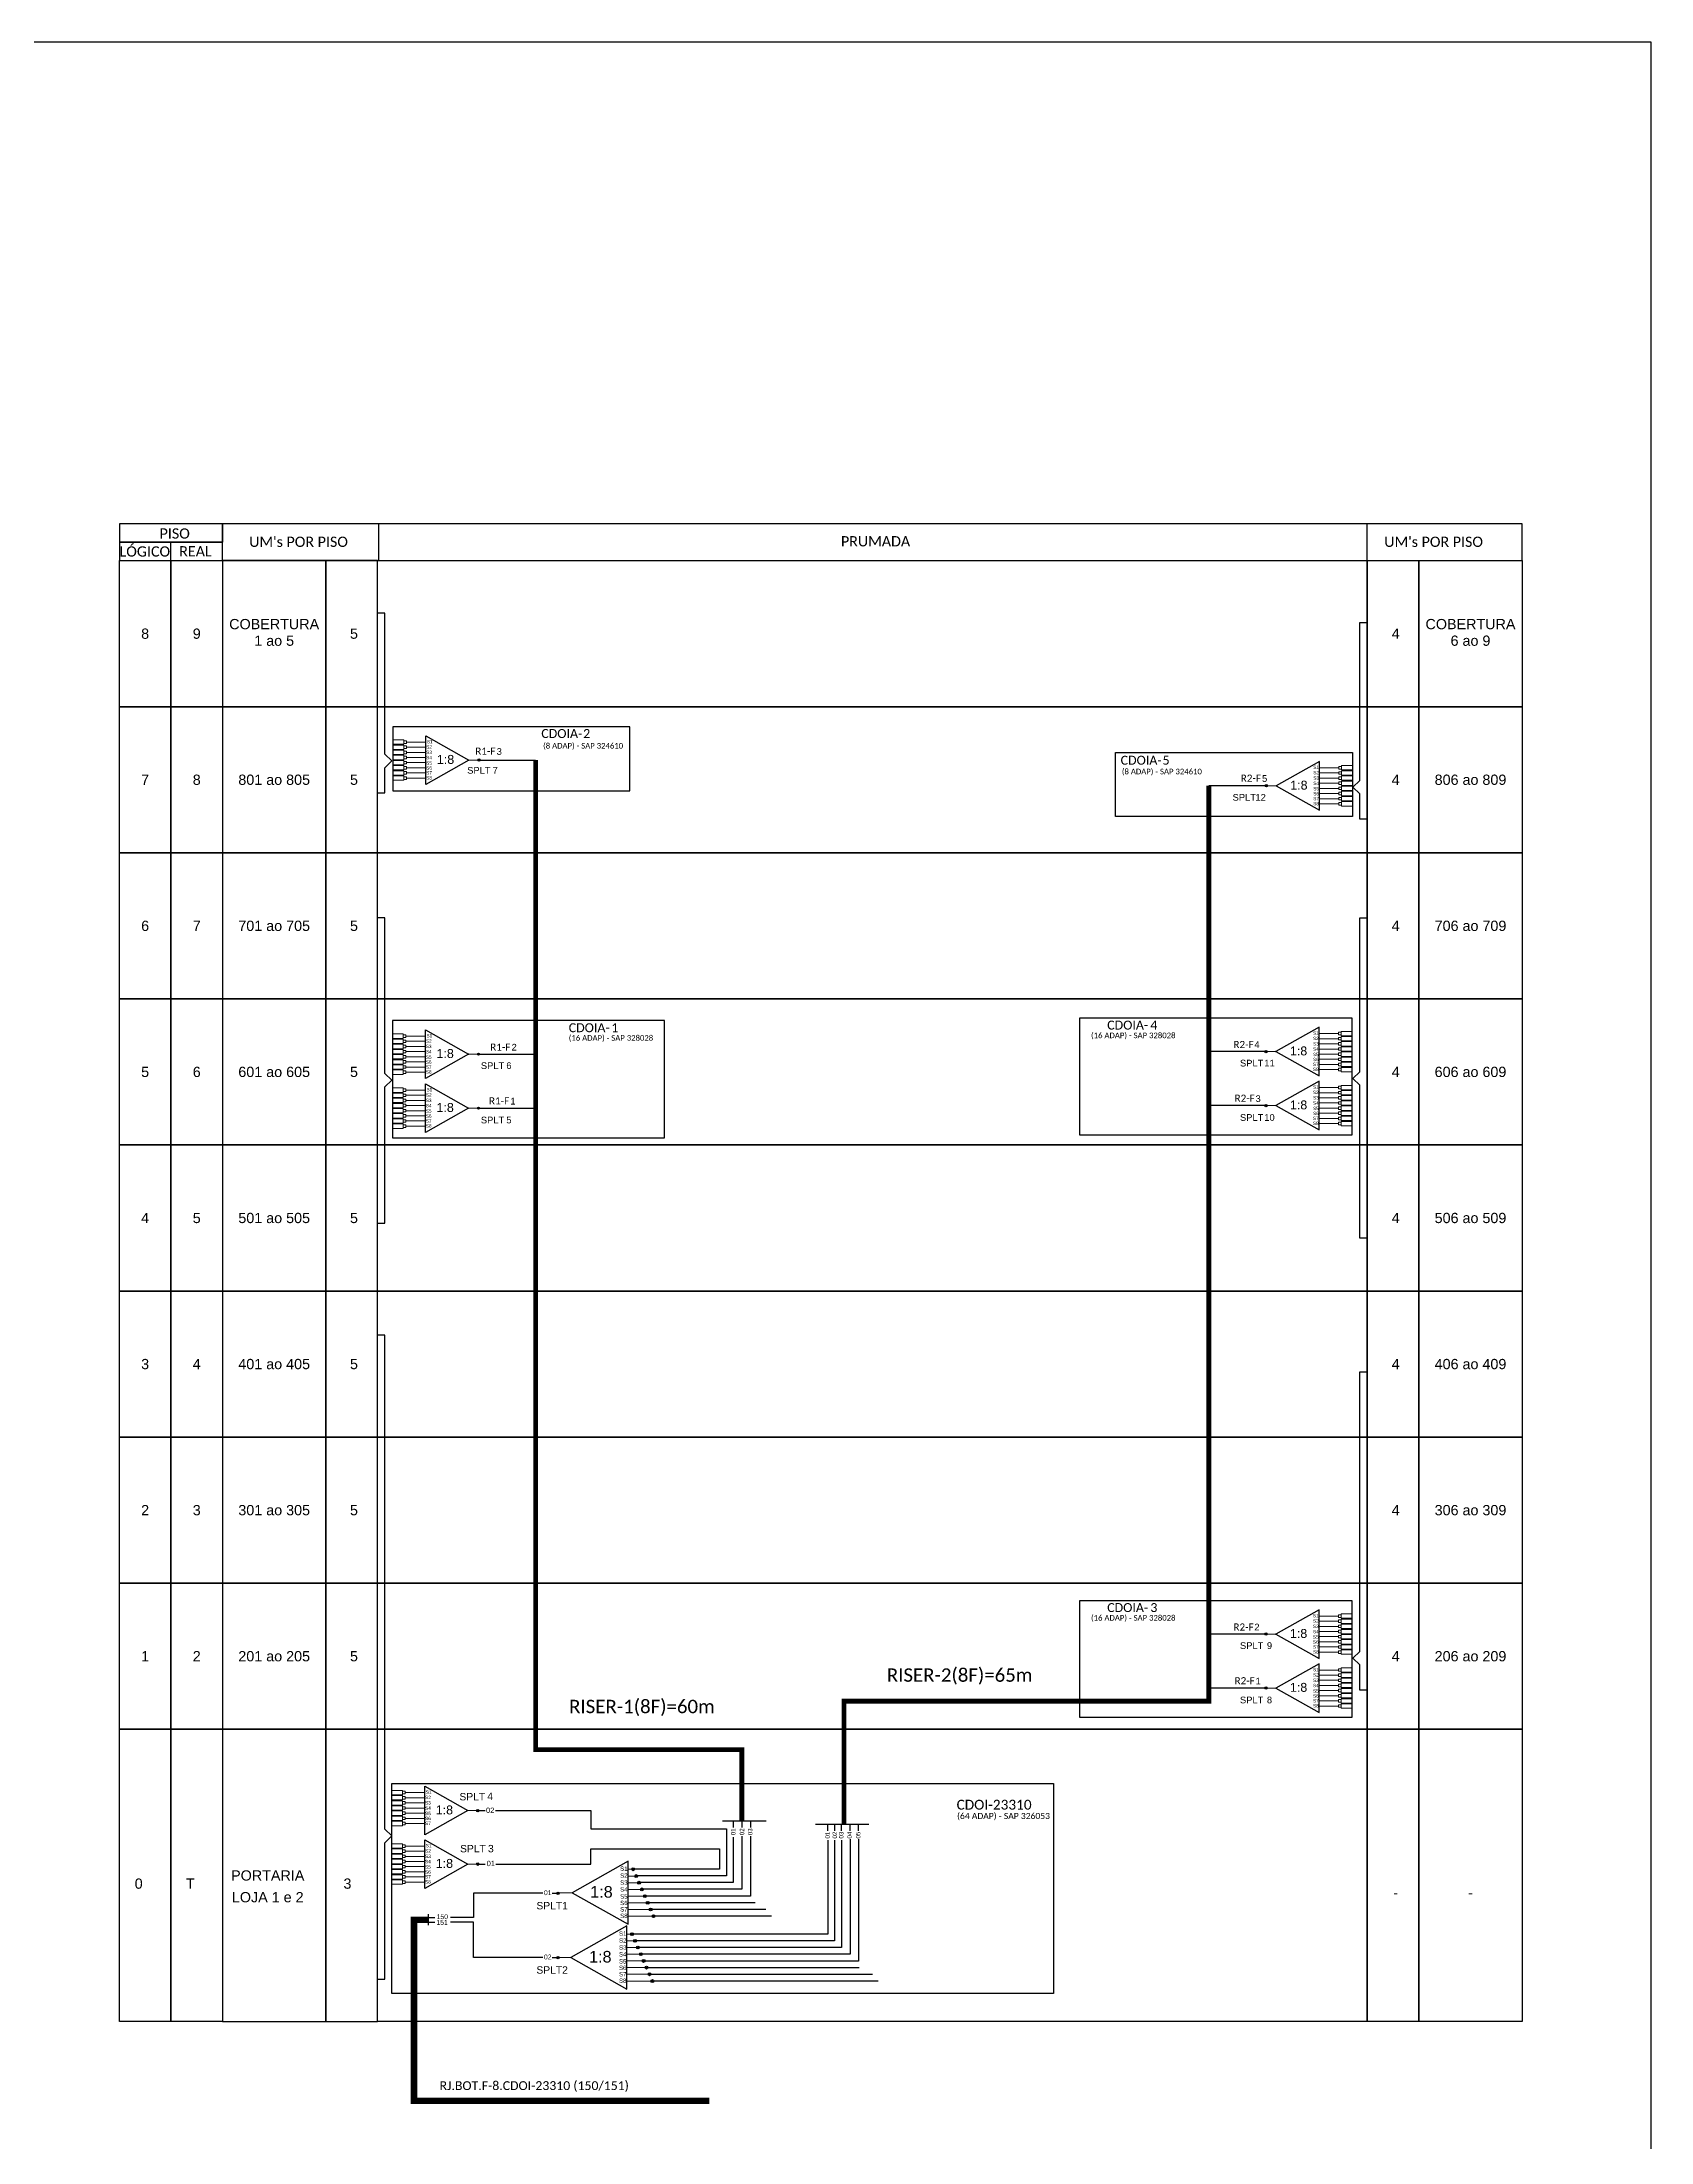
# Model space of a CAD drawing. Extents: x -89 to 749, y 705 to 1299.
# Drawn here: x 496.8 to 749.2, y 969.5 to 1299 of the extents above; entities that cross this region are included whole.
import ezdxf
from ezdxf.enums import TextEntityAlignment as Align

# ---------------------------------------------------------------- set-up
doc = ezdxf.new("R2010")
doc.units = 0
doc.styles.add('ARIAL', font='arial.ttf')
doc.styles.get("Standard").update_dxf_attribs({"font": 'arial.ttf'})
doc.styles.add('WMF-Calibri0', font='CALIBRI.TTF')
doc.linetypes.add('RESERVA', pattern='A,0.5,-0.15,["RESERVA",Standard,S=0.18,R=0,X=0,Y=-0.1],-1.3', length=1.95)

# ---------------------------------------------------------------- blocks, each defined once
blk = doc.blocks.new('SPLT_1-8_DIV_DIR')
h = blk.add_hatch(color=3)
h.dxf.hatch_style = 1
edge = h.paths.add_edge_path()
edge.add_arc((12.77, 4.04), 0.242, 0, 360)
h = blk.add_hatch(color=3)
h.dxf.hatch_style = 1
edge = h.paths.add_edge_path()
edge.add_arc((13.27, 2.88), 0.242, 0, 360)
h = blk.add_hatch(color=3)
h.dxf.hatch_style = 1
edge = h.paths.add_edge_path()
edge.add_arc((13.77, 1.73), 0.242, 0, 360)
h = blk.add_hatch(color=3)
h.dxf.hatch_style = 1
edge = h.paths.add_edge_path()
edge.add_arc((14.27, 0.58), 0.242, 0, 360)
h = blk.add_hatch(color=3)
h.dxf.hatch_style = 1
edge = h.paths.add_edge_path()
edge.add_arc((14.77, -0.58), 0.242, 0, 360)
h = blk.add_hatch(color=3)
h.dxf.hatch_style = 1
edge = h.paths.add_edge_path()
edge.add_arc((15.27, -1.73), 0.242, 0, 360)
h = blk.add_hatch(color=3)
h.dxf.hatch_style = 1
edge = h.paths.add_edge_path()
edge.add_arc((15.77, -2.88), 0.242, 0, 360)
h = blk.add_hatch(color=3)
h.dxf.hatch_style = 1
edge = h.paths.add_edge_path()
edge.add_arc((16.27, -4.04), 0.242, 0, 360)
at = {"color": 1}
blk.add_lwpolyline([(11.89, 5.45), (2.22, 0), (11.89, -5.45), (11.89, 5.45)], dxfattribs=at)
at = {"color": 7, "lineweight": 0}
for points in [[(12.77, 4.04), (11.89, 4.04)], [(11.89, 2.88), (13.27, 2.88)], [(11.89, 1.73), (13.77, 1.73)], [(11.89, 0.58), (14.27, 0.58)], [(11.89, -0.58), (14.77, -0.58)], [(11.89, -1.73), (15.27, -1.73)], [(11.89, -2.88), (15.77, -2.88)], [(11.89, -4.04), (16.27, -4.04)]]:
    blk.add_lwpolyline(points, dxfattribs=at)
at = {"color": 1, "lineweight": 0}
blk.add_lwpolyline([(2.22, 0), (0, 0)], dxfattribs=at)
at = {"color": 3}
for centre in [(12.77, 4.04), (13.27, 2.88), (13.77, 1.73), (14.27, 0.58), (14.77, -0.58), (15.27, -1.73), (15.77, -2.88), (16.27, -4.04)]:
    blk.add_circle(centre, 0.242, dxfattribs=at)
at = {"color": 1, "style": 'ARIAL'}
for s, height, p in [('S1', 0.75, (10.52, 3.77)), ('1:8', 2, (5.35, -0.85)), ('S2', 0.75, (10.52, 2.58)), ('S3', 0.75, (10.52, 1.37)), ('S4', 0.75, (10.52, 0.19)), ('S5', 0.75, (10.52, -1.02)), ('S6', 0.75, (10.52, -2.14)), ('S7', 0.75, (10.52, -3.24)), ('S8', 0.75, (10.52, -4.36))]:
    blk.add_text(s, height=height, dxfattribs=at).set_placement(p)
blk = doc.blocks.new('SPLT_1-8_SC-APC')
at = {"color": 1}
blk.add_lwpolyline([(-7.37, -2.1), (-17.04, -7.55), (-7.37, -13), (-7.37, -2.1)], dxfattribs=at)
at = {"color": 3, "lineweight": 0}
for points in [[(-2.99, -3.51), (-7.37, -3.51)], [(-7.37, -4.66), (-2.99, -4.66)], [(-2.41, -3.02), (-2.41, -4)], [(-2.41, -3.02), (0, -3.02)], [(-2.41, -4), (0, -4)], [(-2.41, -4.17), (-2.41, -5.16)], [(-2.41, -4.17), (0, -4.17)], [(-7.37, -5.82), (-2.99, -5.82)], [(-7.37, -6.97), (-2.99, -6.97)], [(-7.37, -8.12), (-2.99, -8.12)], [(-7.37, -9.28), (-2.99, -9.28)], [(-2.41, -5.16), (0, -5.16)], [(-2.41, -5.32), (-2.41, -6.31)], [(-2.41, -5.32), (0, -5.32)], [(-2.41, -6.31), (0, -6.31)], [(-2.41, -6.48), (-2.41, -7.46)], [(-2.41, -6.48), (0, -6.48)], [(-2.41, -7.46), (0, -7.46)], [(-2.41, -7.63), (-2.41, -8.62)], [(-2.41, -7.63), (0, -7.63)], [(-2.41, -8.62), (0, -8.62)], [(-2.41, -8.78), (-2.41, -9.77)], [(-2.41, -8.78), (0, -8.78)], [(-7.37, -10.43), (-2.99, -10.43)], [(-7.37, -11.58), (-2.99, -11.58)], [(-2.41, -9.77), (0, -9.77)], [(-2.41, -9.94), (-2.41, -10.92)], [(-2.41, -9.94), (0, -9.94)], [(-2.41, -10.92), (0, -10.92)], [(-2.41, -11.09), (-2.41, -12.08)], [(-2.41, -11.09), (0, -11.09)], [(-2.41, -12.08), (0, -12.08)]]:
    blk.add_lwpolyline(points, dxfattribs=at)
for points in [[(-2.99, -3.22), (-2.41, -3.22), (-2.41, -3.8), (-2.99, -3.8)], [(-2.99, -4.38), (-2.41, -4.38), (-2.41, -4.95), (-2.99, -4.95)], [(-2.99, -5.53), (-2.41, -5.53), (-2.41, -6.1), (-2.99, -6.1)], [(-2.99, -6.68), (-2.41, -6.68), (-2.41, -7.26), (-2.99, -7.26)], [(-2.99, -7.84), (-2.41, -7.84), (-2.41, -8.41), (-2.99, -8.41)], [(-2.99, -8.99), (-2.41, -8.99), (-2.41, -9.56), (-2.99, -9.56)], [(-2.99, -10.14), (-2.41, -10.14), (-2.41, -10.72), (-2.99, -10.72)], [(-2.99, -11.3), (-2.41, -11.3), (-2.41, -11.87), (-2.99, -11.87)]]:
    blk.add_lwpolyline(points, close=True, dxfattribs=at)
at = {"color": 1, "lineweight": 0}
blk.add_lwpolyline([(-17.04, -7.55), (-19.26, -7.55)], dxfattribs=at)
at = {"color": 1, "style": 'ARIAL'}
for s, height, p in [('S1', 0.75, (-8.74, -3.78)), ('S2', 0.75, (-8.74, -4.97)), ('1:8', 2, (-13.91, -8.4)), ('S3', 0.75, (-8.74, -6.18)), ('S4', 0.75, (-8.74, -7.36)), ('S5', 0.75, (-8.74, -8.57)), ('S6', 0.75, (-8.74, -9.69)), ('S7', 0.75, (-8.74, -10.78)), ('S8', 0.75, (-8.74, -11.9))]:
    blk.add_text(s, height=height, dxfattribs=at).set_placement(p)

msp = doc.modelspace()

# ---------------------------------------------------------------- hatches: boundary and pattern name
h = msp.add_hatch(color=3)
h.dxf.hatch_style = 1
edge = h.paths.add_edge_path()
edge.add_arc((565.31, 1186.35), 0.179, 0, 360)
h = msp.add_hatch(color=3)
h.dxf.hatch_style = 1
edge = h.paths.add_edge_path()
edge.add_arc((688.89, 1182.32), 0.179, 0, 360)
h = msp.add_hatch(color=3)
h.dxf.hatch_style = 1
edge = h.paths.add_edge_path()
edge.add_arc((565.25, 1140.21), 0.179, 0, 360)
h = msp.add_hatch(color=3)
h.dxf.hatch_style = 1
edge = h.paths.add_edge_path()
edge.add_arc((688.83, 1140.62), 0.179, 0, 360)
h = msp.add_hatch(color=3)
h.dxf.hatch_style = 1
edge = h.paths.add_edge_path()
edge.add_arc((565.25, 1131.74), 0.179, 0, 360)
h = msp.add_hatch(color=3)
h.dxf.hatch_style = 1
edge = h.paths.add_edge_path()
edge.add_arc((688.83, 1132.15), 0.179, 0, 360)
h = msp.add_hatch(color=3)
h.dxf.hatch_style = 1
edge = h.paths.add_edge_path()
edge.add_arc((688.83, 1049.22), 0.179, 0, 360)
h = msp.add_hatch(color=3)
h.dxf.hatch_style = 1
edge = h.paths.add_edge_path()
edge.add_arc((688.83, 1040.75), 0.179, 0, 360)
h = msp.add_hatch(color=3)
h.dxf.hatch_style = 1
edge = h.paths.add_edge_path()
edge.add_arc((565.13, 1021.52), 0.197, -180, 180, ccw=False)
h = msp.add_hatch(color=3)
h.dxf.hatch_style = 1
edge = h.paths.add_edge_path()
edge.add_arc((565.13, 1013.13), 0.197, -180, 180, ccw=False)
h = msp.add_hatch(color=3)
h.dxf.hatch_style = 1
edge = h.paths.add_edge_path()
edge.add_arc((577.73, 1008.55), 0.197, 0, 360)
h = msp.add_hatch(color=3)
h.dxf.hatch_style = 1
edge = h.paths.add_edge_path()
edge.add_arc((577.73, 998.46), 0.197, 0, 360)

# ---------------------------------------------------------------- linework, layer by layer
for p, q in [((508.89, 1034.29), (516.99, 1034.29)), ((508.89, 988.45), (508.89, 1034.29)), ((516.99, 1034.29), (525.09, 1034.29)), ((516.99, 988.45), (516.99, 1034.29)), ((516.99, 1034.29), (516.99, 988.45)), ((541.3, 1034.29), (525.09, 1034.29)), ((525.09, 1034.29), (525.09, 988.45)), ((525.09, 1034.29), (525.09, 988.45)), ((549.4, 1034.29), (541.3, 1034.29)), ((541.3, 1034.29), (541.3, 988.45)), ((541.3, 988.45), (541.3, 1034.29)), ((549.4, 988.45), (549.4, 1034.29)), ((549.4, 1034.29), (704.72, 1034.29)), ((549.4, 988.45), (549.4, 1034.29)), ((704.72, 1034.29), (712.82, 1034.29)), ((704.72, 988.45), (704.72, 1034.29)), ((704.72, 1034.29), (704.72, 988.45)), ((712.82, 1034.29), (712.82, 988.45)), ((712.82, 1034.29), (729.02, 1034.29)), ((712.82, 988.45), (712.82, 1034.29)), ((729.02, 1034.29), (729.02, 988.45)), ((516.99, 988.45), (508.89, 988.45)), ((525.09, 988.45), (516.99, 988.45)), ((525.09, 988.45), (541.3, 988.45)), ((541.3, 988.45), (549.4, 988.45)), ((704.72, 988.45), (549.4, 988.45)), ((712.82, 988.45), (704.72, 988.45)), ((729.02, 988.45), (712.82, 988.45))]:
    msp.add_line(p, q)
at = {"color": 3}
msp.add_line((557.36, 1004.77), (558.42, 1004.77), dxfattribs=at)
at = {"color": 2}
for p, q in [((564.45, 1004), (560.87, 1004)), ((564.45, 998.46), (564.45, 1004)), ((575.35, 998.46), (564.45, 998.46))]:
    msp.add_line(p, q, dxfattribs=at)
for points in [[(-89.32, 705.02), (749.25, 705.02), (749.25, 1299.02), (-89.32, 1299.02), (-89.32, 705.02)], [(525.09, 1217.65), (729.02, 1217.65), (729.02, 1223.41), (525.09, 1223.41), (525.09, 1223.41), (525.09, 1220.53)], [(549.63, 1217.65), (549.63, 1223.41)], [(704.71, 1217.65), (704.71, 1223.41)], [(516.99, 1217.65), (516.99, 1220.53)]]:
    msp.add_lwpolyline(points)
for points in [[(508.89, 1220.53), (525.09, 1220.53), (525.09, 1223.41), (508.89, 1223.41)], [(508.89, 1217.65), (525.09, 1217.65), (525.09, 1220.53), (508.89, 1220.53)], [(508.89, 1217.65), (516.99, 1217.65), (516.99, 1194.73), (508.89, 1194.73)], [(516.99, 1217.65), (525.09, 1217.65), (525.09, 1194.73), (516.99, 1194.73)], [(541.3, 1217.65), (525.09, 1217.65), (525.09, 1194.73), (541.3, 1194.73)], [(549.4, 1217.65), (541.3, 1217.65), (541.3, 1194.73), (549.4, 1194.73)], [(549.4, 1217.65), (704.72, 1217.65), (704.72, 1194.73), (549.4, 1194.73)], [(704.72, 1217.65), (712.82, 1217.65), (712.82, 1194.73), (704.72, 1194.73)], [(712.82, 1217.65), (729.02, 1217.65), (729.02, 1194.73), (712.82, 1194.73)], [(508.89, 1194.73), (516.99, 1194.73), (516.99, 1171.81), (508.89, 1171.81)], [(516.99, 1194.73), (525.09, 1194.73), (525.09, 1171.81), (516.99, 1171.81)], [(541.3, 1194.73), (525.09, 1194.73), (525.09, 1171.81), (541.3, 1171.81)], [(549.4, 1194.73), (541.3, 1194.73), (541.3, 1171.81), (549.4, 1171.81)], [(549.4, 1194.73), (704.72, 1194.73), (704.72, 1171.81), (549.4, 1171.81)], [(704.72, 1194.73), (712.82, 1194.73), (712.82, 1171.81), (704.72, 1171.81)], [(712.82, 1194.73), (729.02, 1194.73), (729.02, 1171.81), (712.82, 1171.81)], [(508.89, 1171.81), (516.99, 1171.81), (516.99, 1148.89), (508.89, 1148.89)], [(516.99, 1171.81), (525.09, 1171.81), (525.09, 1148.89), (516.99, 1148.89)], [(541.3, 1171.81), (525.09, 1171.81), (525.09, 1148.89), (541.3, 1148.89)], [(549.4, 1171.81), (541.3, 1171.81), (541.3, 1148.89), (549.4, 1148.89)], [(549.4, 1171.81), (704.72, 1171.81), (704.72, 1148.89), (549.4, 1148.89)], [(704.72, 1171.81), (712.82, 1171.81), (712.82, 1148.89), (704.72, 1148.89)], [(712.82, 1171.81), (729.02, 1171.81), (729.02, 1148.89), (712.82, 1148.89)], [(508.89, 1148.89), (516.99, 1148.89), (516.99, 1125.97), (508.89, 1125.97)], [(516.99, 1148.89), (525.09, 1148.89), (525.09, 1125.97), (516.99, 1125.97)], [(541.3, 1148.89), (525.09, 1148.89), (525.09, 1125.97), (541.3, 1125.97)], [(549.4, 1148.89), (541.3, 1148.89), (541.3, 1125.97), (549.4, 1125.97)], [(549.4, 1148.89), (704.72, 1148.89), (704.72, 1125.97), (549.4, 1125.97)], [(704.72, 1148.89), (712.82, 1148.89), (712.82, 1125.97), (704.72, 1125.97)], [(712.82, 1148.89), (729.02, 1148.89), (729.02, 1125.97), (712.82, 1125.97)], [(508.89, 1125.97), (516.99, 1125.97), (516.99, 1103.05), (508.89, 1103.05)], [(516.99, 1125.97), (525.09, 1125.97), (525.09, 1103.05), (516.99, 1103.05)], [(541.3, 1125.97), (525.09, 1125.97), (525.09, 1103.05), (541.3, 1103.05)], [(549.4, 1125.97), (541.3, 1125.97), (541.3, 1103.05), (549.4, 1103.05)], [(549.4, 1125.97), (704.72, 1125.97), (704.72, 1103.05), (549.4, 1103.05)], [(704.72, 1125.97), (712.82, 1125.97), (712.82, 1103.05), (704.72, 1103.05)], [(712.82, 1125.97), (729.02, 1125.97), (729.02, 1103.05), (712.82, 1103.05)], [(508.89, 1103.05), (516.99, 1103.05), (516.99, 1080.13), (508.89, 1080.13)], [(516.99, 1103.05), (525.09, 1103.05), (525.09, 1080.13), (516.99, 1080.13)], [(541.3, 1103.05), (525.09, 1103.05), (525.09, 1080.13), (541.3, 1080.13)], [(549.4, 1103.05), (541.3, 1103.05), (541.3, 1080.13), (549.4, 1080.13)], [(549.4, 1103.05), (704.72, 1103.05), (704.72, 1080.13), (549.4, 1080.13)], [(704.72, 1103.05), (712.82, 1103.05), (712.82, 1080.13), (704.72, 1080.13)], [(712.82, 1103.05), (729.02, 1103.05), (729.02, 1080.13), (712.82, 1080.13)], [(508.89, 1080.13), (516.99, 1080.13), (516.99, 1057.21), (508.89, 1057.21)], [(516.99, 1080.13), (525.09, 1080.13), (525.09, 1057.21), (516.99, 1057.21)], [(541.3, 1080.13), (525.09, 1080.13), (525.09, 1057.21), (541.3, 1057.21)], [(549.4, 1080.13), (541.3, 1080.13), (541.3, 1057.21), (549.4, 1057.21)], [(549.4, 1080.13), (704.72, 1080.13), (704.72, 1057.21), (549.4, 1057.21)], [(704.72, 1080.13), (712.82, 1080.13), (712.82, 1057.21), (704.72, 1057.21)], [(712.82, 1080.13), (729.02, 1080.13), (729.02, 1057.21), (712.82, 1057.21)], [(508.89, 1057.21), (516.99, 1057.21), (516.99, 1034.29), (508.89, 1034.29)], [(516.99, 1057.21), (525.09, 1057.21), (525.09, 1034.29), (516.99, 1034.29)], [(541.3, 1057.21), (525.09, 1057.21), (525.09, 1034.29), (541.3, 1034.29)], [(549.4, 1057.21), (541.3, 1057.21), (541.3, 1034.29), (549.4, 1034.29)], [(549.4, 1057.21), (704.72, 1057.21), (704.72, 1034.29), (549.4, 1034.29)], [(704.72, 1057.21), (712.82, 1057.21), (712.82, 1034.29), (704.72, 1034.29)], [(712.82, 1057.21), (729.02, 1057.21), (729.02, 1034.29), (712.82, 1034.29)]]:
    msp.add_lwpolyline(points, close=True)
at = {"color": 3}
for points in [[(549.39, 1181.19), (550.55, 1181.19), (550.55, 1185.15), (551.65, 1186.21), (550.55, 1187.26), (550.55, 1209.4), (549.4, 1209.4)], [(704.72, 1177.09), (703.57, 1177.09), (703.57, 1181.05), (702.47, 1182.11), (703.57, 1183.16), (703.56, 1207.93), (704.72, 1207.93)], [(549.39, 1113.68), (550.55, 1113.68), (550.55, 1135.09), (551.65, 1136.14), (550.55, 1137.2), (550.55, 1161.6), (549.4, 1161.6)], [(704.72, 1111.35), (703.57, 1111.35), (703.57, 1135.35), (702.47, 1136.41), (703.57, 1137.46), (703.56, 1161.62), (704.72, 1161.62)], [(549.4, 995.08), (550.55, 995.08), (550.55, 1016.48), (551.65, 1017.54), (550.55, 1018.6), (550.55, 1096.1), (549.4, 1096.1)], [(704.72, 1040.42), (703.57, 1040.42), (703.57, 1044.39), (702.47, 1045.44), (703.57, 1046.5), (703.56, 1090.37), (704.72, 1090.37)], [(572.68, 1013.13), (582.86, 1013.13), (582.86, 1015.54)], [(582.86, 1015.54), (603.09, 1015.54), (603.08, 1012.35), (589.74, 1012.35)], [(565.13, 1013.13), (566.3, 1013.13)], [(567.98, 1013.13), (572.68, 1013.13)], [(575.35, 1008.55), (564.45, 1008.55), (564.45, 1004.77), (560.87, 1004.77)], [(576.81, 1008.55), (577.73, 1008.55)]]:
    msp.add_lwpolyline(points, dxfattribs=at)
at = {"color": 1}
for points in [[(589, 1191.57), (551.81, 1191.57), (551.81, 1181.55), (589, 1181.55)], [(665.2, 1187.53), (702.39, 1187.53), (702.39, 1177.51), (665.2, 1177.51)], [(594.44, 1145.49), (551.76, 1145.49), (551.76, 1127.1), (594.44, 1127.1)], [(659.64, 1145.9), (702.32, 1145.9), (702.32, 1127.51), (659.64, 1127.51)], [(659.64, 1054.5), (702.32, 1054.5), (702.32, 1036.12), (659.64, 1036.12)], [(551.65, 1025.79), (655.5, 1025.79), (655.5, 992.84), (551.65, 992.84)]]:
    msp.add_lwpolyline(points, close=True, dxfattribs=at)
at = {"color": 3, "lineweight": 0}
for points in [[(553.52, 1189.52), (551.83, 1189.52)], [(553.52, 1189.52), (553.52, 1188.83)], [(553.52, 1188.83), (551.83, 1188.83)], [(553.52, 1188.72), (551.83, 1188.72)], [(553.52, 1188.03), (551.83, 1188.03)], [(553.52, 1187.91), (551.83, 1187.91)], [(553.52, 1187.22), (551.83, 1187.22)], [(553.52, 1187.1), (551.83, 1187.1)], [(553.52, 1186.41), (551.83, 1186.41)], [(553.52, 1186.3), (551.83, 1186.3)], [(553.52, 1188.72), (553.52, 1188.03)], [(553.52, 1187.91), (553.52, 1187.22)], [(553.52, 1187.1), (553.52, 1186.41)], [(553.52, 1186.3), (553.52, 1185.61)], [(553.93, 1189.18), (556.99, 1189.18)], [(556.99, 1188.37), (553.93, 1188.37)], [(556.99, 1187.56), (553.93, 1187.56)], [(556.99, 1186.76), (553.93, 1186.76)], [(553.52, 1185.61), (551.83, 1185.61)], [(553.52, 1185.49), (551.83, 1185.49)], [(553.52, 1184.8), (551.83, 1184.8)], [(553.52, 1184.68), (551.83, 1184.68)], [(553.52, 1183.99), (551.83, 1183.99)], [(553.52, 1183.87), (551.83, 1183.87)], [(553.52, 1183.18), (551.83, 1183.18)], [(553.52, 1185.49), (553.52, 1184.8)], [(553.52, 1184.68), (553.52, 1183.99)], [(553.52, 1183.87), (553.52, 1183.18)], [(556.99, 1185.95), (553.93, 1185.95)], [(556.99, 1185.14), (553.93, 1185.14)], [(556.99, 1184.34), (553.93, 1184.34)], [(556.99, 1183.53), (553.93, 1183.53)], [(553.45, 1143.38), (551.76, 1143.38)], [(553.45, 1143.38), (553.45, 1142.69)], [(553.45, 1142.69), (551.76, 1142.69)], [(553.45, 1142.57), (551.76, 1142.57)], [(553.45, 1141.88), (551.76, 1141.88)], [(553.45, 1141.76), (551.76, 1141.76)], [(553.45, 1141.07), (551.76, 1141.07)], [(553.45, 1140.96), (551.76, 1140.96)], [(553.45, 1140.27), (551.76, 1140.27)], [(553.45, 1140.15), (551.76, 1140.15)], [(553.45, 1142.57), (553.45, 1141.88)], [(553.45, 1141.76), (553.45, 1141.07)], [(553.45, 1140.96), (553.45, 1140.27)], [(553.45, 1140.15), (553.45, 1139.46)], [(553.86, 1143.03), (556.92, 1143.03)], [(556.92, 1142.23), (553.86, 1142.23)], [(556.92, 1141.42), (553.86, 1141.42)], [(556.92, 1140.61), (553.86, 1140.61)], [(553.45, 1139.46), (551.76, 1139.46)], [(553.45, 1139.34), (551.76, 1139.34)], [(553.45, 1138.65), (551.76, 1138.65)], [(553.45, 1138.54), (551.76, 1138.54)], [(553.45, 1137.85), (551.76, 1137.85)], [(553.45, 1137.73), (551.76, 1137.73)], [(553.45, 1137.04), (551.76, 1137.04)], [(553.45, 1139.34), (553.45, 1138.65)], [(553.45, 1138.54), (553.45, 1137.85)], [(553.45, 1137.73), (553.45, 1137.04)], [(556.92, 1139.81), (553.86, 1139.81)], [(556.92, 1139), (553.86, 1139)], [(556.92, 1138.19), (553.86, 1138.19)], [(556.92, 1137.38), (553.86, 1137.38)], [(553.45, 1134.91), (551.76, 1134.91)], [(553.45, 1134.22), (551.76, 1134.22)], [(553.45, 1134.11), (551.76, 1134.11)], [(553.45, 1134.91), (553.45, 1134.22)], [(553.45, 1134.11), (553.45, 1133.42)], [(553.86, 1134.57), (556.92, 1134.57)], [(556.92, 1133.76), (553.86, 1133.76)], [(553.45, 1133.42), (551.76, 1133.42)], [(553.45, 1133.3), (551.76, 1133.3)], [(553.45, 1132.61), (551.76, 1132.61)], [(553.45, 1132.49), (551.76, 1132.49)], [(553.45, 1131.8), (551.76, 1131.8)], [(553.45, 1131.68), (551.76, 1131.68)], [(553.45, 1130.99), (551.76, 1130.99)], [(553.45, 1130.88), (551.76, 1130.88)], [(553.45, 1130.19), (551.76, 1130.19)], [(553.45, 1133.3), (553.45, 1132.61)], [(553.45, 1132.49), (553.45, 1131.8)], [(553.45, 1131.68), (553.45, 1130.99)], [(553.45, 1130.88), (553.45, 1130.19)], [(556.92, 1132.95), (553.86, 1132.95)], [(556.92, 1132.15), (553.86, 1132.15)], [(556.92, 1131.34), (553.86, 1131.34)], [(556.92, 1130.53), (553.86, 1130.53)], [(553.45, 1130.07), (551.76, 1130.07)], [(553.45, 1129.38), (551.76, 1129.38)], [(553.45, 1129.26), (551.76, 1129.26)], [(553.45, 1128.57), (551.76, 1128.57)], [(553.45, 1130.07), (553.45, 1129.38)], [(553.45, 1129.26), (553.45, 1128.57)], [(556.92, 1129.73), (553.86, 1129.73)], [(556.92, 1128.92), (553.86, 1128.92)], [(553.34, 1024.69), (551.65, 1024.69)], [(553.34, 1024), (551.65, 1024)], [(553.34, 1023.89), (551.65, 1023.89)], [(553.34, 1023.2), (551.65, 1023.2)], [(553.34, 1023.08), (551.65, 1023.08)], [(553.34, 1022.39), (551.65, 1022.39)], [(553.34, 1022.27), (551.65, 1022.27)], [(553.34, 1021.58), (551.65, 1021.58)], [(553.34, 1021.47), (551.65, 1021.47)], [(553.34, 1024.69), (553.34, 1024)], [(553.34, 1023.89), (553.34, 1023.2)], [(553.34, 1023.08), (553.34, 1022.39)], [(553.34, 1022.27), (553.34, 1021.58)], [(553.34, 1021.47), (553.34, 1020.77)], [(553.75, 1024.35), (556.81, 1024.35)], [(556.81, 1023.54), (553.75, 1023.54)], [(556.81, 1022.73), (553.75, 1022.73)], [(556.81, 1021.93), (553.75, 1021.93)], [(553.34, 1020.77), (551.65, 1020.77)], [(553.34, 1020.66), (551.65, 1020.66)], [(553.34, 1019.97), (551.65, 1019.97)], [(553.34, 1019.85), (551.65, 1019.85)], [(553.34, 1019.85), (551.65, 1019.85)], [(553.34, 1019.16), (551.65, 1019.16)], [(553.34, 1020.66), (553.34, 1019.97)], [(553.34, 1019.85), (553.34, 1019.16)], [(553.34, 1019.85), (553.34, 1019.16)], [(556.81, 1021.12), (553.75, 1021.12)], [(556.81, 1020.31), (553.75, 1020.31)], [(556.81, 1019.51), (553.75, 1019.51)], [(553.34, 1016.3), (551.65, 1016.3)], [(553.34, 1015.61), (551.65, 1015.61)], [(553.34, 1015.5), (551.65, 1015.5)], [(553.34, 1016.3), (553.34, 1015.61)], [(553.34, 1015.5), (553.34, 1014.81)], [(553.75, 1015.96), (556.81, 1015.96)], [(556.81, 1015.15), (553.75, 1015.15)], [(553.34, 1014.81), (551.65, 1014.81)], [(553.34, 1014.69), (551.65, 1014.69)], [(553.34, 1014), (551.65, 1014)], [(553.34, 1013.88), (551.65, 1013.88)], [(553.34, 1013.19), (551.65, 1013.19)], [(553.34, 1013.08), (551.65, 1013.08)], [(553.34, 1012.38), (551.65, 1012.38)], [(553.34, 1012.27), (551.65, 1012.27)], [(553.34, 1011.58), (551.65, 1011.58)], [(553.34, 1014.69), (553.34, 1014)], [(553.34, 1013.88), (553.34, 1013.19)], [(553.34, 1013.08), (553.34, 1012.38)], [(553.34, 1012.27), (553.34, 1011.58)], [(556.81, 1014.34), (553.75, 1014.34)], [(556.81, 1013.54), (553.75, 1013.54)], [(556.81, 1012.73), (553.75, 1012.73)], [(556.81, 1011.92), (553.75, 1011.92)], [(553.34, 1011.46), (551.65, 1011.46)], [(553.34, 1010.77), (551.65, 1010.77)], [(553.34, 1010.65), (551.65, 1010.65)], [(553.34, 1009.96), (551.65, 1009.96)], [(553.34, 1011.46), (553.34, 1010.77)], [(553.34, 1010.65), (553.34, 1009.96)], [(556.81, 1011.12), (553.75, 1011.12)], [(556.81, 1010.31), (553.75, 1010.31)]]:
    msp.add_lwpolyline(points, dxfattribs=at)
at = {"color": 1}
for points in [[(556.99, 1190.17), (563.76, 1186.35), (556.99, 1182.54), (556.99, 1190.17)], [(551.76, 1128.77), (551.76, 1128.77), (551.76, 1127.1), (594.44, 1127.1), (594.44, 1145.49), (588.95, 1145.49)], [(556.92, 1144.02), (563.69, 1140.21), (556.92, 1136.39), (556.92, 1144.02)], [(702.32, 1129.17), (702.32, 1129.17), (702.32, 1127.51), (659.64, 1127.51), (659.64, 1145.9), (665.13, 1145.9)], [(556.92, 1135.56), (563.69, 1131.74), (556.92, 1127.93), (556.92, 1135.56)], [(702.32, 1037.78), (702.32, 1037.78), (702.32, 1036.12), (659.64, 1036.12), (659.64, 1054.5), (665.13, 1054.5)], [(556.81, 1025.34), (563.58, 1021.52), (556.81, 1017.71), (556.81, 1025.34)], [(556.81, 1016.95), (563.58, 1013.13), (556.81, 1009.32), (556.81, 1016.95)], [(557.36, 1005.29), (557.36, 1003.57)]]:
    msp.add_lwpolyline(points, dxfattribs=at)
at = {"color": 3, "lineweight": 0}
for points in [[(553.93, 1189.38), (553.52, 1189.38), (553.52, 1188.98), (553.93, 1188.98)], [(553.93, 1188.57), (553.52, 1188.57), (553.52, 1188.17), (553.93, 1188.17)], [(553.93, 1187.77), (553.52, 1187.77), (553.52, 1187.36), (553.93, 1187.36)], [(553.93, 1186.96), (553.52, 1186.96), (553.52, 1186.56), (553.93, 1186.56)], [(553.93, 1186.15), (553.52, 1186.15), (553.52, 1185.75), (553.93, 1185.75)], [(553.93, 1185.34), (553.52, 1185.34), (553.52, 1184.94), (553.93, 1184.94)], [(553.93, 1184.54), (553.52, 1184.54), (553.52, 1184.14), (553.93, 1184.14)], [(553.93, 1183.73), (553.52, 1183.73), (553.52, 1183.33), (553.93, 1183.33)], [(553.86, 1143.23), (553.45, 1143.23), (553.45, 1142.83), (553.86, 1142.83)], [(553.86, 1142.43), (553.45, 1142.43), (553.45, 1142.03), (553.86, 1142.03)], [(553.86, 1141.62), (553.45, 1141.62), (553.45, 1141.22), (553.86, 1141.22)], [(553.86, 1140.81), (553.45, 1140.81), (553.45, 1140.41), (553.86, 1140.41)], [(553.86, 1140.01), (553.45, 1140.01), (553.45, 1139.6), (553.86, 1139.6)], [(553.86, 1139.2), (553.45, 1139.2), (553.45, 1138.8), (553.86, 1138.8)], [(553.86, 1138.39), (553.45, 1138.39), (553.45, 1137.99), (553.86, 1137.99)], [(553.86, 1137.58), (553.45, 1137.58), (553.45, 1137.18), (553.86, 1137.18)], [(553.86, 1134.77), (553.45, 1134.77), (553.45, 1134.37), (553.86, 1134.37)], [(553.86, 1133.96), (553.45, 1133.96), (553.45, 1133.56), (553.86, 1133.56)], [(553.86, 1133.15), (553.45, 1133.15), (553.45, 1132.75), (553.86, 1132.75)], [(553.86, 1132.35), (553.45, 1132.35), (553.45, 1131.95), (553.86, 1131.95)], [(553.86, 1131.54), (553.45, 1131.54), (553.45, 1131.14), (553.86, 1131.14)], [(553.86, 1130.73), (553.45, 1130.73), (553.45, 1130.33), (553.86, 1130.33)], [(553.86, 1129.93), (553.45, 1129.93), (553.45, 1129.52), (553.86, 1129.52)], [(553.86, 1129.12), (553.45, 1129.12), (553.45, 1128.72), (553.86, 1128.72)], [(553.75, 1024.55), (553.34, 1024.55), (553.34, 1024.15), (553.75, 1024.15)], [(553.75, 1023.74), (553.34, 1023.74), (553.34, 1023.34), (553.75, 1023.34)], [(553.75, 1022.93), (553.34, 1022.93), (553.34, 1022.53), (553.75, 1022.53)], [(553.75, 1022.13), (553.34, 1022.13), (553.34, 1021.73), (553.75, 1021.73)], [(553.75, 1021.32), (553.34, 1021.32), (553.34, 1020.92), (553.75, 1020.92)], [(553.75, 1020.51), (553.34, 1020.51), (553.34, 1020.11), (553.75, 1020.11)], [(553.75, 1019.71), (553.34, 1019.71), (553.34, 1019.31), (553.75, 1019.31)], [(553.75, 1019.71), (553.34, 1019.71), (553.34, 1019.31), (553.75, 1019.31)], [(553.75, 1016.16), (553.34, 1016.16), (553.34, 1015.76), (553.75, 1015.76)], [(553.75, 1015.35), (553.34, 1015.35), (553.34, 1014.95), (553.75, 1014.95)], [(553.75, 1014.54), (553.34, 1014.54), (553.34, 1014.14), (553.75, 1014.14)], [(553.75, 1013.74), (553.34, 1013.74), (553.34, 1013.34), (553.75, 1013.34)], [(553.75, 1012.93), (553.34, 1012.93), (553.34, 1012.53), (553.75, 1012.53)], [(553.75, 1012.12), (553.34, 1012.12), (553.34, 1011.72), (553.75, 1011.72)], [(553.75, 1011.32), (553.34, 1011.32), (553.34, 1010.92), (553.75, 1010.92)], [(553.75, 1010.51), (553.34, 1010.51), (553.34, 1010.11), (553.75, 1010.11)]]:
    msp.add_lwpolyline(points, close=True, dxfattribs=at)
at = {"color": 1, "lineweight": 0}
for points in [[(563.76, 1186.35), (565.31, 1186.35)], [(563.69, 1140.21), (565.25, 1140.21)], [(563.69, 1131.74), (565.25, 1131.74)], [(563.42, 1021.52), (565.13, 1021.52)], [(563.42, 1013.13), (565.13, 1013.13)]]:
    msp.add_lwpolyline(points, dxfattribs=at)
at = {"color": 5}
for points in [[(565.31, 1186.35), (574.22, 1186.35)], [(565.25, 1140.21), (574.22, 1140.21)], [(565.25, 1131.74), (574.22, 1131.74)], [(603.52, 1019.9), (610.4, 1019.9)], [(605.24, 1019.9), (605.24, 1018.89)], [(606.58, 1019.9), (606.58, 1018.87)], [(607.92, 1019.9), (607.92, 1018.87)], [(605.24, 1017.38), (605.23, 1010.22), (590.66, 1010.22)], [(606.58, 1017.52), (606.58, 1009.19), (591.11, 1009.19)], [(607.92, 1017.52), (607.92, 1008.11), (591.56, 1008.11)], [(589.31, 1012.35), (589.3, 1012.35)], [(589.13, 1002.16), (589.13, 1002.16)]]:
    msp.add_lwpolyline(points, dxfattribs=at)
at = {"color": 5, "const_width": 0.77}
msp.add_lwpolyline([(574.22, 1186.35), (574.22, 1131.74), (574.22, 1031.09), (606.59, 1031.09), (606.59, 1019.9)], dxfattribs=at)
at = {"color": 6, "const_width": 0.77}
msp.add_lwpolyline([(622.61, 1019.39), (622.61, 1038.7), (679.86, 1038.7), (679.86, 1182.32)], dxfattribs=at)
at = {"color": 6}
for points in [[(688.89, 1182.32), (679.86, 1182.32)], [(688.83, 1140.62), (679.86, 1140.62)], [(688.83, 1132.15), (679.86, 1132.15)], [(688.83, 1049.22), (679.86, 1049.22)], [(688.83, 1040.75), (679.86, 1040.75)], [(618.12, 1019.39), (626.5, 1019.39)], [(620.03, 1019.39), (620.03, 1018.37)], [(621.1, 1019.39), (621.1, 1018.37)], [(622.17, 1019.39), (622.17, 1018.37)], [(623.51, 1019.39), (623.51, 1018.35)], [(624.85, 1019.39), (624.85, 1018.36)], [(620.07, 1016.88), (620.06, 1002.16), (589.57, 1002.16)], [(621.14, 1016.88), (621.14, 1001.08), (590.02, 1001.08)], [(622.21, 1016.88), (622.21, 1000.03), (590.48, 1000.03)], [(623.56, 1017.02), (623.56, 999.01), (590.93, 999.01)], [(624.9, 1017.02), (624.9, 997.92), (591.39, 997.92)]]:
    msp.add_lwpolyline(points, dxfattribs=at)
at = {"color": 2}
for points in [[(565.13, 1021.52), (566.29, 1021.52)], [(567.9, 1021.52), (572.68, 1021.52)], [(572.68, 1021.52), (582.86, 1021.52), (582.86, 1018.65)], [(582.86, 1018.65), (604.16, 1018.65), (604.16, 1011.27), (590.2, 1011.27)], [(557.36, 1004), (558.42, 1004)], [(576.81, 998.46), (577.73, 998.46)]]:
    msp.add_lwpolyline(points, dxfattribs=at)
at = {"color": 251, "linetype": 'RESERVA', "ltscale": 5}
for points in [[(608.69, 1007.06), (592.02, 1007.06)], [(610.36, 1006.02), (592.48, 1006.02)], [(611.23, 1004.96), (592.93, 1004.96)], [(625.01, 996.87), (591.84, 996.87)], [(627.06, 995.83), (592.3, 995.83)], [(627.99, 994.78), (592.75, 994.78)]]:
    msp.add_lwpolyline(points, dxfattribs=at)
at = {"color": 1, "const_width": 1}
msp.add_lwpolyline([(601.5, 975.97), (555.13, 975.97), (555.13, 1004.38), (557.36, 1004.38)], dxfattribs=at)
at = {"color": 3}
for centre, radius in [((565.31, 1186.35), 0.179), ((688.89, 1182.32), 0.179), ((565.25, 1140.21), 0.179), ((688.83, 1140.62), 0.179), ((565.25, 1131.74), 0.179), ((688.83, 1132.15), 0.179), ((688.83, 1049.22), 0.179), ((688.83, 1040.75), 0.179), ((565.13, 1021.52), 0.197), ((565.13, 1013.13), 0.197), ((577.73, 1008.55), 0.197), ((577.73, 998.46), 0.197)]:
    msp.add_circle(centre, radius, dxfattribs=at)
for p in [(563.69, 1140.21), (690.39, 1140.62), (690.39, 1049.22)]:
    msp.add_point(p)

# ---------------------------------------------------------------- block references
at = {"color": 3, "xscale": 0.7, "yscale": 0.7, "zscale": 0.7}
for p in [(702.37, 1187.6), (702.32, 1145.9), (702.32, 1137.43), (702.32, 1054.5), (702.32, 1046.04)]:
    msp.add_blockref('SPLT_1-8_SC-APC', p, dxfattribs=at)
at = {"xscale": 0.9099999999999999, "yscale": 0.9099999999999999, "zscale": 0.9099999999999999}
for p in [(577.91, 1008.64), (577.73, 998.46)]:
    msp.add_blockref('SPLT_1-8_DIV_DIR', p, dxfattribs=at)

# ---------------------------------------------------------------- texts
at = {"style": 'WMF-Calibri0'}
for s, p in [('     PISO', (512.37, 1221.1)), ('  LÓGICO', (507.79, 1218.28)), ('    REAL', (516.02, 1218.31)), ("UM's POR PISO", (529.27, 1219.8)), ('PRUMADA', (622.13, 1219.88)), ("UM's POR PISO", (707.39, 1219.8))]:
    msp.add_text(s, height=1.61, dxfattribs=at).set_placement(p)
at = {"style": 'ARIAL'}
for s, height, p in [('8', 1.61, (512.94, 1206.19)), ('9', 1.61, (521.04, 1206.19)), ('COBERTURA', 1.61, (533.19, 1207.69)), ('5', 1.61, (545.71, 1206.19)), ('4', 1.61, (709.18, 1206.19)), ('COBERTURA', 1.61, (720.92, 1207.69)), ('1 ao 5', 1.61, (533.19, 1205.09)), ('6 ao 9', 1.61, (720.92, 1205.09)), ('7', 1.61, (512.94, 1183.27)), ('8', 1.61, (521.04, 1183.27)), ('801 ao 805', 1.61, (533.19, 1183.27)), ('5', 1.61, (545.71, 1183.27)), ('4', 1.61, (709.18, 1183.27)), ('806 ao 809', 1.61, (720.92, 1183.27)), ('6', 1.61, (512.94, 1160.35)), ('7', 1.61, (521.04, 1160.35)), ('701 ao 705', 1.61, (533.19, 1160.35)), ('5', 1.61, (545.71, 1160.35)), ('4', 1.61, (709.18, 1160.35)), ('706 ao 709', 1.61, (720.92, 1160.35)), ('5', 1.61, (512.94, 1137.43)), ('6', 1.61, (521.04, 1137.43)), ('601 ao 605', 1.61, (533.19, 1137.43)), ('5', 1.61, (545.71, 1137.43)), ('4', 1.61, (709.18, 1137.43)), ('606 ao 609', 1.61, (720.92, 1137.43)), ('4', 1.61, (512.94, 1114.51)), ('5', 1.61, (521.04, 1114.51)), ('501 ao 505', 1.61, (533.19, 1114.51)), ('5', 1.61, (545.71, 1114.51)), ('4', 1.61, (709.18, 1114.51)), ('506 ao 509', 1.61, (720.92, 1114.51)), ('3', 1.61, (512.94, 1091.59)), ('4', 1.61, (521.04, 1091.59)), ('401 ao 405', 1.61, (533.19, 1091.59)), ('5', 1.61, (545.71, 1091.59)), ('4', 1.61, (709.18, 1091.59)), ('406 ao 409', 1.61, (720.92, 1091.59)), ('2', 1.61, (512.94, 1068.67)), ('3', 1.61, (521.04, 1068.67)), ('301 ao 305', 1.61, (533.19, 1068.67)), ('5', 1.61, (545.71, 1068.67)), ('4', 1.61, (709.18, 1068.67)), ('306 ao 309', 1.61, (720.92, 1068.67)), ('1', 1.61, (512.94, 1045.75)), ('2', 1.61, (521.04, 1045.75)), ('201 ao 205', 1.61, (533.19, 1045.75)), ('5', 1.61, (545.71, 1045.75)), ('4', 1.61, (709.18, 1045.75)), ('206 ao 209', 1.61, (720.92, 1045.75)), ('PORTARIA', 1.61, (532.18, 1011.35)), ('0', 1.61, (511.93, 1010.07)), ('T', 1.61, (520.03, 1010.07)), ('LOJA 1 e 2', 1.61, (532.18, 1007.94)), ('3', 1.61, (544.69, 1010.07)), ('01', 0.77, (576.12, 1008.65)), ('-', 1.61, (709.18, 1008.64)), ('-', 1.61, (720.92, 1008.64)), ('150', 0.77, (559.57, 1004.88)), ('151', 0.77, (559.54, 1003.98)), ('02', 0.77, (576.12, 998.56))]:
    msp.add_text(s, height=height, dxfattribs=at).set_placement(p, align=Align.MIDDLE_CENTER)
at = {"color": 1}
for s, height, style, p in [('S1', 0.525, 'ARIAL', (557.15, 1188.99)), ('CDOIA-', 1.4, 'WMF-Calibri0', (575.11, 1189.82)), ('2', 1.4, 'WMF-Calibri0', (581.68, 1189.82)), ('S3', 0.525, 'ARIAL', (557.05, 1187.31)), ('S2', 0.525, 'ARIAL', (557.06, 1188.16)), ('S4', 0.525, 'ARIAL', (557.05, 1186.49)), ('1:8', 1.4, 'ARIAL', (558.72, 1185.76)), ('CDOIA-', 1.4, 'WMF-Calibri0', (666.02, 1185.63)), ('5', 1.4, 'WMF-Calibri0', (672.59, 1185.63)), ('S5', 0.525, 'ARIAL', (557.05, 1185.64)), ('S6', 0.525, 'ARIAL', (557.05, 1184.86)), ('S7', 0.525, 'ARIAL', (557.05, 1184.09)), ('S8', 0.525, 'ARIAL', (557.05, 1183.31)), ('S1', 0.525, 'ARIAL', (557.09, 1142.84)), ('CDOIA-', 1.4, 'WMF-Calibri0', (579.41, 1143.66)), ('1', 1.4, 'WMF-Calibri0', (586.09, 1143.66)), ('CDOIA-', 1.4, 'WMF-Calibri0', (663.91, 1144.07)), ('4', 1.4, 'WMF-Calibri0', (670.68, 1144.07)), ('S2', 0.525, 'ARIAL', (556.99, 1142.01)), ('S3', 0.525, 'ARIAL', (556.98, 1141.17)), ('S4', 0.525, 'ARIAL', (556.99, 1140.34)), ('1:8', 1.4, 'ARIAL', (558.66, 1139.61)), ('S5', 0.525, 'ARIAL', (556.98, 1139.49)), ('S6', 0.525, 'ARIAL', (556.98, 1138.71)), ('S7', 0.525, 'ARIAL', (556.98, 1137.94)), ('S8', 0.525, 'ARIAL', (556.98, 1137.16)), ('S2', 0.525, 'ARIAL', (556.99, 1133.55)), ('S1', 0.525, 'ARIAL', (557.09, 1134.38)), ('S5', 0.525, 'ARIAL', (556.98, 1131.03)), ('S3', 0.525, 'ARIAL', (556.98, 1132.7)), ('S4', 0.525, 'ARIAL', (556.99, 1131.88)), ('S6', 0.525, 'ARIAL', (556.98, 1130.24)), ('1:8', 1.4, 'ARIAL', (558.66, 1131.15)), ('S7', 0.525, 'ARIAL', (556.98, 1129.48)), ('S8', 0.525, 'ARIAL', (556.98, 1128.69)), ('CDOIA-', 1.4, 'WMF-Calibri0', (663.91, 1052.68)), ('3', 1.4, 'WMF-Calibri0', (670.68, 1052.68)), ('S3', 0.525, 'ARIAL', (556.87, 1022.48)), ('S2', 0.525, 'ARIAL', (556.88, 1023.33)), ('S4', 0.525, 'ARIAL', (556.87, 1021.66)), ('S1', 0.525, 'ARIAL', (556.97, 1024.16)), ('1:8', 1.4, 'ARIAL', (558.54, 1020.93)), ('CDOI-23310', 1.54, 'WMF-Calibri0', (640.28, 1021.68)), ('S5', 0.525, 'ARIAL', (556.87, 1020.81)), ('S7', 0.525, 'ARIAL', (556.87, 1019.26)), ('S6', 0.525, 'ARIAL', (556.87, 1020.03)), ('S2', 0.525, 'ARIAL', (556.88, 1014.94)), ('S1', 0.525, 'ARIAL', (556.97, 1015.77)), ('S3', 0.525, 'ARIAL', (556.87, 1014.09)), ('S5', 0.525, 'ARIAL', (556.87, 1012.42)), ('S4', 0.525, 'ARIAL', (556.87, 1013.27)), ('S6', 0.525, 'ARIAL', (556.87, 1011.63)), ('1:8', 1.4, 'ARIAL', (558.54, 1012.54)), ('S7', 0.525, 'ARIAL', (556.87, 1010.87)), ('S8', 0.525, 'ARIAL', (556.87, 1010.08))]:
    msp.add_text(s, height=height, dxfattribs=dict(at, style=style)).set_placement(p)
at = {"color": 5, "style": 'WMF-Calibri0'}
for s, height, p in [('R1-F', 1.12, (564.75, 1187.2)), ('R1-F', 1.12, (567.09, 1140.76)), ('R1-F', 1.12, (566.9, 1132.33)), ('RISER-1(8F)=60m', 2.1, (579.47, 1036.81))]:
    msp.add_text(s, height=height, dxfattribs=at).set_placement(p)
at = {"color": 5, "style": 'ARIAL'}
for s, p in [('3', (568.51, 1187.18)), ('2', (570.85, 1140.78)), ('1', (570.66, 1132.31))]:
    msp.add_text(s, height=1.05, dxfattribs=at).set_placement(p, align=Align.CENTER)
at = {"color": 1, "style": 'WMF-Calibri0'}
for s, height, p in [('(8 ADAP) - SAP 324610', 0.875, (581.67, 1188.16)), ('(8 ADAP) - SAP 324610', 0.875, (672.49, 1184.12)), ('(16 ADAP) - SAP 328028', 0.875, (668, 1142.72)), ('(16 ADAP) - SAP 328028', 0.875, (586.04, 1142.32)), ('(16 ADAP) - SAP 328028', 0.875, (668, 1051.33)), ('(64 ADAP) - SAP 326053', 0.9625, (647.64, 1020.2))]:
    msp.add_text(s, height=height, dxfattribs=at).set_placement(p, align=Align.CENTER)
at = {"color": 7, "style": 'ARIAL'}
for s, height, p in [('SPLT', 1.05, (565.31, 1184.22)), ('7', 1.05, (567.88, 1184.22)), ('SPLT', 1.05, (685.42, 1179.98)), ('12', 1.05, (687.99, 1179.98)), ('SPLT', 1.05, (567.46, 1137.88)), ('6', 1.05, (570.03, 1137.88)), ('SPLT', 1.05, (686.58, 1138.28)), ('11', 1.05, (689.38, 1138.28)), ('SPLT', 1.05, (567.46, 1129.35)), ('5', 1.05, (570.03, 1129.35)), ('SPLT', 1.05, (686.58, 1129.75)), ('10', 1.05, (689.38, 1129.75)), ('SPLT', 1.05, (686.58, 1046.89)), ('9', 1.05, (689.38, 1046.89)), ('SPLT', 1.05, (686.58, 1038.36)), ('8', 1.05, (689.38, 1038.36)), ('SPLT', 1.155, (564.28, 1023.13)), ('02', 0.84, (567.08, 1021.15)), ('4', 1.16, (567.08, 1023.2)), ('SPLT', 1.155, (564.38, 1014.98)), ('3', 1.16, (567.19, 1014.98)), ('01', 0.84, (567.19, 1012.81))]:
    msp.add_text(s, height=height, dxfattribs=at).set_placement(p, align=Align.CENTER)
at = {"color": 6, "style": 'WMF-Calibri0'}
for s, height, p in [('R2-F', 1.12, (684.87, 1182.96)), ('R2-F', 1.12, (683.72, 1141.17)), ('R2-F', 1.12, (683.9, 1132.74)), ('R2-F', 1.12, (683.72, 1049.77)), ('RISER-2(8F)=65m', 2.1, (629.33, 1041.74)), ('R2-F', 1.12, (683.9, 1041.34))]:
    msp.add_text(s, height=height, dxfattribs=at).set_placement(p)
at = {"color": 6, "style": 'ARIAL'}
for s, p in [('5', (688.62, 1182.94)), ('4', (687.41, 1141.18)), ('3', (687.6, 1132.71)), ('2', (687.41, 1049.79)), ('1', (687.6, 1041.32))]:
    msp.add_text(s, height=1.05, dxfattribs=at).set_placement(p, align=Align.CENTER)
at = {"style": 'ARIAL'}
for s, p in [('01', (605.23, 1018.2)), ('02', (606.6, 1018.2)), ('03', (607.88, 1018.2)), ('01', (620.02, 1017.68)), ('02', (621.16, 1017.68)), ('03', (622.18, 1017.68)), ('04', (623.47, 1017.68)), ('05', (624.83, 1017.68))]:
    msp.add_text(s, height=0.694, rotation=90, dxfattribs=at).set_placement(p, align=Align.MIDDLE_CENTER)
for s, p in [('SPLT1', (576.81, 1006.03)), ('SPLT2', (576.81, 995.94))]:
    msp.add_text(s, height=1.155, dxfattribs=at).set_placement(p, align=Align.CENTER)
at = {"color": 1, "style": 'WMF-Calibri0'}
msp.add_text('RJ.BOT.F-8.CDOI-23310 (150/151)', height=1.386, dxfattribs=at).set_placement((574, 978.37), align=Align.MIDDLE_CENTER)

doc.saveas('drawing.dxf')
